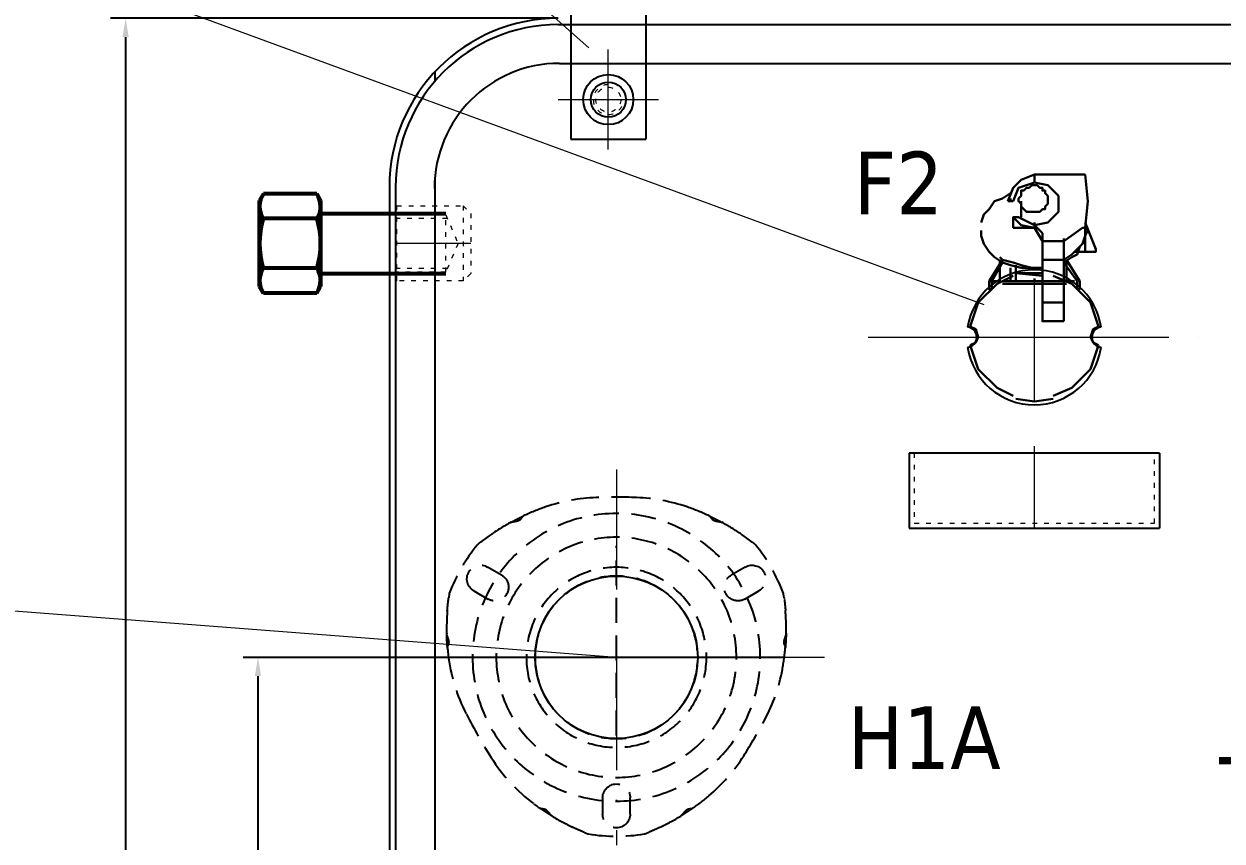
# Model space of a CAD drawing. Header units: millimetres. Extents: x 13152 to 84873, y -6229 to 22177.
# Drawn here: x 29523.4 to 30002.2, y 11356.8 to 11683.4 of the extents above; entities that cross this region are included whole.
import ezdxf

# ---------------------------------------------------------------- set-up
doc = ezdxf.new("R2010")
doc.units = ezdxf.units.MM
doc.header["$LTSCALE"] = 4
for name, pattern in [('ACAD_ISO03W100', [1.18, 0.47, -0.71]), ('ACAD_ISO10W100', [18, 12, -3, 0, -3]), ('DASHED', [0.75, 0.5, -0.25])]:
    doc.linetypes.add(name, pattern=pattern)
doc.layers.add('4虚线层', color=6, linetype='DASHED')
for name, color, linetype, lineweight in [('标注、文本', 3, 'Continuous', 25), ('粗实线', 4, 'Continuous', 53), ('铁心', 3, 'Continuous', 0)]:
    doc.layers.add(name, color=color, linetype=linetype, lineweight=lineweight)
doc.styles.add('Tahoma$001', font='tahoma.ttf', dxfattribs={"height": 2.159784})
doc.styles.add('TH_GBDIM', font='romans.shx', dxfattribs={"width": 0.8, "bigfont": 'gbcbig.shx'})
doc.dimstyles.new('TH_GBDIM1', dxfattribs={"dimscale": 3, "dimtxt": 3.5, "dimasz": 2.5, "dimexe": 2, "dimexo": 0, "dimgap": 1.5, "dimtad": 1, "dimdec": 1, "dimzin": 0, "dimdsep": 46, "dimtxsty": 'TH_GBDIM', "dimcen": 2.5, "dimclrd": 3, "dimclre": 256, "dimclrt": 2, "dimadec": 0, "dimazin": 0, "dimtfac": 0.714286, "dimtdec": 1, "dimtmove": 0, "dimatfit": 3, "dimfxl": 1, "dimtzin": 0, "dimlwd": -1, "dimlwe": -1, "dimarcsym": 0})

# ---------------------------------------------------------------- blocks, each defined once
blk = doc.blocks.new('*D208')
at = {"layer": 'Defpoints', "color": 0, "transparency": 16777216}
for p in [(29736.94, 11685.67), (29564.02, 10822.67), (29694.44, 10822.67)]:
    blk.add_point(p, dxfattribs=at)
at = {"layer": '标注、文本', "transparency": 16777216}
for p, q in [((29736.94, 11685.67), (29558.02, 11685.67)), ((29694.44, 10822.67), (29558.02, 10822.67))]:
    blk.add_line(p, q, dxfattribs=at)
at = {"layer": '标注、文本', "color": 3, "transparency": 16777216}
blk.add_line((29564.02, 11678.17), (29564.02, 10830.17), dxfattribs=at)
for points in [[(29562.77, 11678.17), (29565.27, 11678.17), (29564.02, 11685.67)], [(29562.77, 10830.17), (29565.27, 10830.17), (29564.02, 10822.67)]]:
    blk.add_solid(points, dxfattribs=at)
at = {"layer": '标注、文本', "color": 2, "transparency": 16777216, "insert": (29554.27, 11254.17), "char_height": 10.5, "attachment_point": 5, "rotation": 90, "style": 'TH_GBDIM'}
blk.add_mtext('863.0', dxfattribs=at)
blk = doc.blocks.new('A$C03F92070')
at = {"layer": '4虚线层', "ltscale": 5}
for p, q in [((67.85, 40.24), (67.85, 116.01)), ((16.36, 107.57), (21.99, 104.32)), ((113.71, 104.32), (119.34, 107.57)), ((16.49, 94.79), (10.86, 98.04)), ((124.84, 98.04), (119.21, 94.79)), ((23.33, 71.49), (112.37, 71.49)), ((62.35, 8.86), (62.35, 15.36)), ((73.35, 15.36), (73.35, 8.86))]:
    blk.add_line(p, q, dxfattribs=at)
for radius in [57.5, 48, 36, 32.5]:
    blk.add_circle((67.85, 71.49), radius, dxfattribs=at)
at = {"layer": '4虚线层', "ltscale": 5, "extrusion": (0, 0, -1)}
for centre, radius, start, end in [((-62.34, 65.41), 70, 71.0219, 87.9453), ((-67.85, -88.03), 223.54, 87.9453, 92.0547), ((-73.35, 65.41), 70, 92.0547, 108.9781), ((-68.85, 46.49), 90, 64.9245, 71.0219), ((-66.85, 46.49), 90, 108.9781, 115.0755), ((-68.85, 46.49), 90, 55.4521, 61.3818), ((-66.85, 46.49), 90, 118.6182, 124.5479), ((-67.85, 71.49), 71.5, 20.9645, 39.0355), ((-68.85, 46.49), 90, 51.0831, 52.2343), ((-66.85, 46.49), 90, 127.7657, 128.9169), ((-67.85, 71.49), 71.5, 140.9645, 159.0355), ((-90, 83.12), 90, 7.7657, 8.9169), ((-45.7, 83.12), 90, 171.0831, 172.2343), ((-90, 83.12), 90, 358.6182, 4.5479), ((-45.7, 83.12), 90, 175.4521, 181.3818), ((-90, 83.12), 90, 349.4672, 355.0755), ((-65.57, 80.82), 70, 186.6023, 207.2178), ((-45.7, 83.12), 90, 184.9245, 186.6023), ((-70.33, 79.46), 70, 331.9245, 349.4672), ((70.97, 151.05), 223.54, 207.2178, 212.3568), ((-205.81, 151.73), 223.54, 327.6503, 331.9245), ((-76.09, 69.57), 70, 310.1708, 327.6503), ((-58.73, 68.87), 70, 212.3568, 233.0262), ((-89, 84.85), 90, 304.9245, 310.1708), ((-46.7, 84.85), 90, 233.0262, 235.0755), ((-89, 84.85), 90, 295.4521, 301.3818), ((-46.7, 84.85), 90, 238.6182, 244.5479), ((-89, 84.85), 90, 291.0831, 292.2343), ((-67.85, 71.49), 71.5, 260.9645, 279.0355), ((-46.7, 84.85), 90, 247.7657, 248.9169)]:
    blk.add_arc(centre, radius, start, end, dxfattribs=at)
at = {"layer": '4虚线层', "ltscale": 5}
for centre, start, end in [((13.61, 102.81), 60, 240), ((122.09, 102.81), 300, 120), ((19.24, 99.56), 240, 60), ((116.46, 99.56), 120, 300), ((67.85, 15.36), 0, 180), ((67.85, 8.86), 180, 0)]:
    blk.add_arc(centre, 5.5, start, end, dxfattribs=at)
for points, knots in [([(30.89, 128.1), (30.89, 128.1), (30.88, 128.1), (30.83, 128.07), (30.76, 128.04), (30.57, 127.95), (30.45, 127.89), (30.18, 127.77), (30.03, 127.69), (29.7, 127.53), (29.52, 127.45), (29.16, 127.27), (28.96, 127.17), (28.58, 126.98), (28.39, 126.89), (27.99, 126.69), (27.8, 126.59), (27.42, 126.39), (27.24, 126.3), (26.87, 126.11), (26.7, 126.02), (26.39, 125.85), (26.24, 125.77), (25.98, 125.63), (25.87, 125.57), (25.69, 125.47), (25.63, 125.44), (25.58, 125.41), (25.57, 125.4), (25.57, 125.4), (25.57, 125.4), (25.57, 125.4)], [0, 0, 0, 0, 0.043819, 0.043819, 0.119878, 0.119878, 0.195937, 0.195937, 0.271996, 0.271996, 0.348055, 0.348055, 0.424114, 0.424114, 0.500173, 0.500173, 0.576231, 0.576231, 0.65229, 0.65229, 0.728349, 0.728349, 0.804408, 0.804408, 0.880467, 0.880467, 0.956526, 0.956526, 0.994556, 0.994556, 1, 1, 1, 1]), ([(30.71, 128.01), (30.65, 127.99), (30.59, 127.94), (30.48, 127.84), (30.42, 127.77), (30.3, 127.62), (30.24, 127.54), (30.11, 127.35), (30.04, 127.25), (29.89, 127.05), (29.81, 126.95), (29.62, 126.74), (29.51, 126.65), (29.29, 126.47), (29.16, 126.4), (28.9, 126.26), (28.77, 126.2), (28.36, 126.06), (28.08, 125.99), (27.53, 125.87), (27.26, 125.83), (26.87, 125.76), (26.75, 125.74), (26.5, 125.7), (26.38, 125.67), (26.05, 125.61), (25.85, 125.56), (25.74, 125.5)], [0, 0, 0, 0, 0.0625, 0.0625, 0.125, 0.125, 0.1875, 0.1875, 0.25, 0.25, 0.3125, 0.3125, 0.375, 0.375, 0.4375, 0.4375, 0.5, 0.5, 0.625, 0.625, 0.75, 0.75, 0.8125, 0.8125, 0.875, 0.875, 1, 1, 1, 1]), ([(110.13, 125.4), (110.13, 125.4), (110.13, 125.4), (110.13, 125.4), (110.12, 125.41), (110.07, 125.44), (110.01, 125.47), (109.83, 125.57), (109.72, 125.63), (109.46, 125.77), (109.31, 125.85), (108.99, 126.02), (108.81, 126.11), (108.45, 126.3), (108.26, 126.4), (107.88, 126.6), (107.68, 126.7), (107.29, 126.9), (107.1, 127), (106.72, 127.18), (106.53, 127.28), (106.16, 127.46), (105.99, 127.54), (105.66, 127.7), (105.51, 127.77), (105.24, 127.9), (105.12, 127.95), (104.94, 128.04), (104.87, 128.07), (104.82, 128.09), (104.81, 128.1), (104.8, 128.1), (104.8, 128.1), (104.8, 128.1)], [0, 0, 0, 0, 0.005743, 0.005743, 0.043766, 0.043766, 0.119813, 0.119813, 0.195859, 0.195859, 0.271906, 0.271906, 0.347952, 0.347952, 0.423999, 0.423999, 0.500046, 0.500046, 0.576092, 0.576092, 0.652139, 0.652139, 0.728185, 0.728185, 0.804232, 0.804232, 0.880279, 0.880279, 0.956325, 0.956325, 0.994349, 0.994349, 1, 1, 1, 1]), ([(109.96, 125.5), (109.9, 125.53), (109.83, 125.55), (109.65, 125.6), (109.54, 125.63), (109.21, 125.7), (108.96, 125.74), (108.44, 125.83), (108.17, 125.87), (107.63, 125.99), (107.34, 126.06), (106.94, 126.2), (106.8, 126.26), (106.54, 126.39), (106.42, 126.47), (106.19, 126.64), (106.08, 126.74), (105.9, 126.94), (105.81, 127.05), (105.66, 127.25), (105.59, 127.35), (105.46, 127.53), (105.39, 127.62), (105.28, 127.77), (105.22, 127.84), (105.11, 127.94), (105.05, 127.99), (104.99, 128.01)], [0, 0, 0, 0, 0.0625, 0.0625, 0.125, 0.125, 0.25, 0.25, 0.375, 0.375, 0.5, 0.5, 0.5625, 0.5625, 0.625, 0.625, 0.6875, 0.6875, 0.75, 0.75, 0.8125, 0.8125, 0.875, 0.875, 0.9375, 0.9375, 1, 1, 1, 1]), ([(17.82, 120.63), (17.81, 120.62), (17.74, 120.57), (17.58, 120.46), (17.28, 120.26), (16.94, 120.02), (16.6, 119.78), (16.29, 119.55), (16.01, 119.35), (15.83, 119.22), (15.74, 119.15)], [0, 0, 0, 0, 0.026865, 0.187364, 0.351072, 0.511786, 0.674931, 0.783277, 0.891149, 1, 1, 1, 1]), ([(119.96, 119.15), (119.92, 119.19), (119.82, 119.25), (119.69, 119.35), (119.55, 119.45), (119.41, 119.55), (119.28, 119.65), (119.06, 119.81), (118.76, 120.02), (118.42, 120.26), (118.12, 120.46), (117.96, 120.57), (117.89, 120.62), (117.88, 120.63)], [0, 0, 0, 0, 0.05466, 0.108896, 0.162888, 0.216817, 0.270864, 0.325211, 0.488741, 0.649833, 0.813717, 0.974388, 1, 1, 1, 1]), ([(13.95, 117.81), (13.92, 117.79), (13.88, 117.76), (13.82, 117.71), (13.77, 117.67), (13.74, 117.65), (13.73, 117.64)], [0, 0, 0, 0, 0.272943, 0.542517, 0.809704, 1, 1, 1, 1]), ([(14.22, 118.02), (14.2, 118), (14.15, 117.96), (14.08, 117.91), (14.01, 117.86), (13.97, 117.82), (13.95, 117.81)], [0, 0, 0, 0, 0.251777, 0.501943, 0.751136, 1, 1, 1, 1]), ([(14.55, 118.27), (14.52, 118.25), (14.46, 118.2), (14.38, 118.14), (14.3, 118.08), (14.25, 118.04), (14.22, 118.02)], [0, 0, 0, 0, 0.251749, 0.501948, 0.751171, 1, 1, 1, 1]), ([(15.74, 119.15), (15.69, 119.12), (15.59, 119.05), (15.45, 118.94), (15.32, 118.84), (15.18, 118.74), (15.05, 118.65), (14.92, 118.55), (14.8, 118.45), (14.67, 118.36), (14.59, 118.3), (14.55, 118.27)], [0, 0, 0, 0, 0.114473, 0.22719, 0.338528, 0.448878, 0.558641, 0.668227, 0.778044, 0.888502, 1, 1, 1, 1]), ([(121.15, 118.27), (121.11, 118.3), (121.03, 118.36), (120.9, 118.45), (120.78, 118.55), (120.65, 118.65), (120.52, 118.74), (120.38, 118.84), (120.25, 118.94), (120.1, 119.05), (120.01, 119.12), (119.96, 119.15)], [0, 0, 0, 0, 0.111498, 0.221956, 0.331773, 0.441359, 0.551122, 0.661472, 0.77281, 0.885527, 1, 1, 1, 1]), ([(121.48, 118.02), (121.45, 118.04), (121.4, 118.08), (121.32, 118.14), (121.23, 118.2), (121.18, 118.25), (121.15, 118.27)], [0, 0, 0, 0, 0.248829, 0.498052, 0.748251, 1, 1, 1, 1]), ([(121.75, 117.81), (121.73, 117.82), (121.69, 117.86), (121.62, 117.91), (121.55, 117.96), (121.5, 118), (121.48, 118.02)], [0, 0, 0, 0, 0.248864, 0.498057, 0.748223, 1, 1, 1, 1]), ([(121.97, 117.64), (121.96, 117.65), (121.93, 117.67), (121.88, 117.71), (121.82, 117.76), (121.78, 117.79), (121.75, 117.81)], [0, 0, 0, 0, 0.190293, 0.457482, 0.727057, 1, 1, 1, 1]), ([(0.52, 92.79), (0.51, 92.73), (0.5, 92.62), (0.48, 92.45), (0.46, 92.28), (0.45, 92.11), (0.43, 91.95), (0.4, 91.68), (0.37, 91.32), (0.33, 90.9), (0.3, 90.54), (0.29, 90.34), (0.28, 90.26), (0.28, 90.25)], [0, 0, 0, 0, 0.05466, 0.108897, 0.162889, 0.216817, 0.270864, 0.325211, 0.488741, 0.649833, 0.813717, 0.974388, 1, 1, 1, 1]), ([(0.69, 94.25), (0.68, 94.21), (0.67, 94.11), (0.65, 93.95), (0.63, 93.8), (0.61, 93.64), (0.59, 93.47), (0.57, 93.31), (0.55, 93.14), (0.53, 92.96), (0.52, 92.85), (0.52, 92.79)], [0, 0, 0, 0, 0.111498, 0.221956, 0.331773, 0.441359, 0.551122, 0.661472, 0.77281, 0.885527, 1, 1, 1, 1]), ([(0.74, 94.67), (0.73, 94.63), (0.73, 94.57), (0.71, 94.47), (0.7, 94.36), (0.69, 94.29), (0.69, 94.25)], [0, 0, 0, 0, 0.248829, 0.498052, 0.748251, 1, 1, 1, 1]), ([(0.82, 95.29), (0.82, 95.27), (0.81, 95.24), (0.81, 95.17), (0.8, 95.1), (0.79, 95.04), (0.78, 95.01)], [0, 0, 0, 0, 0.190297, 0.457484, 0.727058, 1, 1, 1, 1]), ([(134.92, 95.01), (134.91, 95.04), (134.9, 95.1), (134.89, 95.17), (134.89, 95.24), (134.88, 95.27), (134.88, 95.29)], [0, 0, 0, 0, 0.272943, 0.542517, 0.809704, 1, 1, 1, 1]), ([(134.96, 94.67), (134.96, 94.7), (134.95, 94.76), (134.94, 94.85), (134.93, 94.93), (134.92, 94.98), (134.92, 95.01)], [0, 0, 0, 0, 0.251777, 0.501943, 0.751136, 1, 1, 1, 1]), ([(135.01, 94.25), (135.01, 94.29), (135, 94.36), (134.99, 94.47), (134.97, 94.57), (134.96, 94.63), (134.96, 94.67)], [0, 0, 0, 0, 0.251749, 0.501948, 0.751171, 1, 1, 1, 1]), ([(135.18, 92.79), (135.18, 92.85), (135.16, 92.96), (135.15, 93.14), (135.13, 93.31), (135.11, 93.47), (135.09, 93.64), (135.07, 93.8), (135.05, 93.95), (135.03, 94.11), (135.02, 94.21), (135.01, 94.25)], [0, 0, 0, 0, 0.114473, 0.22719, 0.338528, 0.448878, 0.558641, 0.668227, 0.778044, 0.888502, 1, 1, 1, 1]), ([(135.42, 90.25), (135.42, 90.26), (135.41, 90.34), (135.4, 90.54), (135.37, 90.9), (135.33, 91.31), (135.29, 91.73), (135.25, 92.11), (135.22, 92.45), (135.2, 92.67), (135.18, 92.79)], [0, 0, 0, 0, 0.026865, 0.187364, 0.351073, 0.511786, 0.674931, 0.783277, 0.891149, 1, 1, 1, 1]), ([(0.02, 81.15), (0.02, 81.15), (0.02, 81.15), (0.02, 81.15), (0.02, 81.14), (0.02, 81.08), (0.02, 81.01), (0.02, 80.81), (0.03, 80.68), (0.04, 80.38), (0.04, 80.21), (0.05, 79.85), (0.06, 79.65), (0.08, 79.24), (0.09, 79.03), (0.11, 78.6), (0.12, 78.38), (0.14, 77.94), (0.16, 77.72), (0.18, 77.3), (0.2, 77.09), (0.23, 76.68), (0.24, 76.49), (0.27, 76.13), (0.28, 75.96), (0.3, 75.67), (0.32, 75.54), (0.33, 75.33), (0.34, 75.26), (0.34, 75.2), (0.35, 75.19), (0.35, 75.19), (0.35, 75.19), (0.35, 75.19)], [0, 0, 0, 0, 0.005743, 0.005743, 0.043766, 0.043766, 0.119813, 0.119813, 0.195859, 0.195859, 0.271906, 0.271906, 0.347952, 0.347952, 0.423999, 0.423999, 0.500046, 0.500046, 0.576092, 0.576092, 0.652139, 0.652139, 0.728185, 0.728185, 0.804232, 0.804232, 0.880279, 0.880279, 0.956325, 0.956325, 0.994349, 0.994349, 1, 1, 1, 1]), ([(0.02, 80.95), (0.02, 80.89), (0.04, 80.81), (0.08, 80.63), (0.12, 80.53), (0.22, 80.21), (0.31, 79.97), (0.5, 79.47), (0.59, 79.22), (0.76, 78.69), (0.85, 78.41), (0.92, 77.98), (0.94, 77.84), (0.96, 77.55), (0.95, 77.4), (0.91, 77.12), (0.88, 76.97), (0.8, 76.71), (0.75, 76.59), (0.65, 76.35), (0.6, 76.24), (0.51, 76.03), (0.47, 75.94), (0.39, 75.76), (0.37, 75.68), (0.33, 75.53), (0.32, 75.46), (0.33, 75.4)], [0, 0, 0, 0, 0.0625, 0.0625, 0.125, 0.125, 0.25, 0.25, 0.375, 0.375, 0.5, 0.5, 0.5625, 0.5625, 0.625, 0.625, 0.6875, 0.6875, 0.75, 0.75, 0.8125, 0.8125, 0.875, 0.875, 0.9375, 0.9375, 1, 1, 1, 1]), ([(135.37, 75.4), (135.38, 75.46), (135.37, 75.53), (135.33, 75.68), (135.31, 75.76), (135.23, 75.94), (135.19, 76.03), (135.1, 76.24), (135.04, 76.35), (134.95, 76.58), (134.9, 76.71), (134.82, 76.97), (134.79, 77.11), (134.75, 77.4), (134.74, 77.54), (134.76, 77.83), (134.78, 77.98), (134.85, 78.4), (134.93, 78.68), (135.11, 79.21), (135.2, 79.47), (135.34, 79.84), (135.38, 79.96), (135.47, 80.2), (135.51, 80.31), (135.62, 80.63), (135.68, 80.83), (135.68, 80.95)], [0, 0, 0, 0, 0.0625, 0.0625, 0.125, 0.125, 0.1875, 0.1875, 0.25, 0.25, 0.3125, 0.3125, 0.375, 0.375, 0.4375, 0.4375, 0.5, 0.5, 0.625, 0.625, 0.75, 0.75, 0.8125, 0.8125, 0.875, 0.875, 1, 1, 1, 1]), ([(135.35, 75.19), (135.35, 75.19), (135.35, 75.2), (135.36, 75.26), (135.37, 75.34), (135.38, 75.54), (135.4, 75.67), (135.42, 75.97), (135.43, 76.14), (135.46, 76.51), (135.48, 76.7), (135.5, 77.11), (135.52, 77.32), (135.54, 77.75), (135.56, 77.97), (135.58, 78.41), (135.59, 78.62), (135.61, 79.05), (135.62, 79.26), (135.64, 79.67), (135.65, 79.86), (135.66, 80.22), (135.66, 80.39), (135.67, 80.68), (135.67, 80.81), (135.68, 81.01), (135.68, 81.08), (135.68, 81.14), (135.68, 81.15), (135.68, 81.15), (135.68, 81.15), (135.68, 81.15)], [0, 0, 0, 0, 0.043819, 0.043819, 0.119878, 0.119878, 0.195937, 0.195937, 0.271996, 0.271996, 0.348055, 0.348055, 0.424114, 0.424114, 0.500173, 0.500173, 0.576232, 0.576232, 0.65229, 0.65229, 0.728349, 0.728349, 0.804408, 0.804408, 0.880467, 0.880467, 0.956526, 0.956526, 0.994556, 0.994556, 1, 1, 1, 1]), ([(37.3, 11.18), (37.3, 11.18), (37.31, 11.17), (37.36, 11.14), (37.42, 11.09), (37.59, 10.98), (37.7, 10.9), (37.95, 10.73), (38.09, 10.63), (38.39, 10.43), (38.55, 10.32), (38.89, 10.09), (39.07, 9.97), (39.42, 9.73), (39.61, 9.61), (39.98, 9.37), (40.16, 9.26), (40.51, 9.03), (40.69, 8.91), (41.04, 8.69), (41.2, 8.59), (41.51, 8.4), (41.65, 8.31), (41.9, 8.16), (42.01, 8.09), (42.18, 7.99), (42.24, 7.95), (42.29, 7.92), (42.3, 7.91), (42.3, 7.91), (42.3, 7.91), (42.3, 7.91)], [0, 0, 0, 0, 0.043819, 0.043819, 0.119878, 0.119878, 0.195937, 0.195937, 0.271996, 0.271996, 0.348055, 0.348055, 0.424114, 0.424114, 0.500173, 0.500173, 0.576231, 0.576231, 0.65229, 0.65229, 0.728349, 0.728349, 0.804408, 0.804408, 0.880467, 0.880467, 0.956526, 0.956526, 0.994556, 0.994556, 1, 1, 1, 1]), ([(37.47, 11.06), (37.52, 11.02), (37.59, 11), (37.73, 10.95), (37.82, 10.93), (38.01, 10.91), (38.11, 10.9), (38.34, 10.88), (38.46, 10.87), (38.71, 10.83), (38.85, 10.81), (39.11, 10.75), (39.25, 10.71), (39.52, 10.6), (39.64, 10.53), (39.89, 10.37), (40.01, 10.29), (40.34, 10.01), (40.54, 9.8), (40.91, 9.38), (41.09, 9.17), (41.34, 8.87), (41.42, 8.77), (41.58, 8.58), (41.66, 8.48), (41.88, 8.23), (42.02, 8.08), (42.13, 8.02)], [0, 0, 0, 0, 0.0625, 0.0625, 0.125, 0.125, 0.1875, 0.1875, 0.25, 0.25, 0.3125, 0.3125, 0.375, 0.375, 0.4375, 0.4375, 0.5, 0.5, 0.625, 0.625, 0.75, 0.75, 0.8125, 0.8125, 0.875, 0.875, 1, 1, 1, 1]), ([(93.4, 7.91), (93.4, 7.91), (93.4, 7.91), (93.4, 7.91), (93.41, 7.92), (93.46, 7.95), (93.52, 7.99), (93.69, 8.09), (93.8, 8.16), (94.06, 8.32), (94.2, 8.4), (94.51, 8.6), (94.68, 8.7), (95.02, 8.92), (95.2, 9.04), (95.56, 9.27), (95.75, 9.39), (96.12, 9.63), (96.3, 9.75), (96.65, 9.98), (96.83, 10.1), (97.16, 10.33), (97.32, 10.43), (97.62, 10.64), (97.76, 10.73), (98.01, 10.9), (98.11, 10.98), (98.28, 11.1), (98.34, 11.14), (98.39, 11.17), (98.4, 11.18), (98.4, 11.18), (98.4, 11.18), (98.4, 11.18)], [0, 0, 0, 0, 0.005743, 0.005743, 0.043766, 0.043766, 0.119813, 0.119813, 0.195859, 0.195859, 0.271906, 0.271906, 0.347952, 0.347952, 0.423999, 0.423999, 0.500046, 0.500046, 0.576092, 0.576092, 0.652139, 0.652139, 0.728185, 0.728185, 0.804232, 0.804232, 0.880279, 0.880279, 0.956325, 0.956325, 0.994349, 0.994349, 1, 1, 1, 1]), ([(93.57, 8.02), (93.62, 8.05), (93.68, 8.1), (93.82, 8.23), (93.89, 8.31), (94.11, 8.56), (94.27, 8.76), (94.61, 9.17), (94.79, 9.38), (95.16, 9.79), (95.36, 10), (95.69, 10.28), (95.8, 10.37), (96.05, 10.53), (96.18, 10.6), (96.44, 10.71), (96.58, 10.75), (96.85, 10.81), (96.98, 10.83), (97.24, 10.87), (97.36, 10.88), (97.58, 10.9), (97.69, 10.91), (97.88, 10.93), (97.96, 10.95), (98.11, 11), (98.18, 11.02), (98.23, 11.06)], [0, 0, 0, 0, 0.0625, 0.0625, 0.125, 0.125, 0.25, 0.25, 0.375, 0.375, 0.5, 0.5, 0.5625, 0.5625, 0.625, 0.625, 0.6875, 0.6875, 0.75, 0.75, 0.8125, 0.8125, 0.875, 0.875, 0.9375, 0.9375, 1, 1, 1, 1]), ([(50.31, 3.59), (50.32, 3.59), (50.4, 3.55), (50.57, 3.46), (50.9, 3.31), (51.28, 3.14), (51.66, 2.96), (52.01, 2.8), (52.32, 2.67), (52.52, 2.57), (52.63, 2.53)], [0, 0, 0, 0, 0.026866, 0.187364, 0.351073, 0.511786, 0.674931, 0.783277, 0.891149, 1, 1, 1, 1]), ([(52.63, 2.53), (52.68, 2.5), (52.79, 2.46), (52.95, 2.39), (53.11, 2.32), (53.26, 2.25), (53.41, 2.19), (53.56, 2.12), (53.7, 2.06), (53.85, 2), (53.94, 1.96), (53.98, 1.94)], [0, 0, 0, 0, 0.114473, 0.22719, 0.338528, 0.448878, 0.558641, 0.668227, 0.778044, 0.888502, 1, 1, 1, 1]), ([(53.98, 1.94), (54.02, 1.93), (54.09, 1.9), (54.18, 1.86), (54.28, 1.82), (54.34, 1.79), (54.37, 1.78)], [0, 0, 0, 0, 0.251749, 0.501948, 0.751171, 1, 1, 1, 1]), ([(54.37, 1.78), (54.4, 1.77), (54.45, 1.74), (54.54, 1.71), (54.61, 1.68), (54.66, 1.66), (54.69, 1.65)], [0, 0, 0, 0, 0.251777, 0.501943, 0.751136, 1, 1, 1, 1]), ([(54.69, 1.65), (54.71, 1.64), (54.77, 1.61), (54.84, 1.58), (54.9, 1.56), (54.93, 1.55), (54.94, 1.54)], [0, 0, 0, 0, 0.272943, 0.542518, 0.809705, 1, 1, 1, 1]), ([(80.76, 1.54), (80.77, 1.55), (80.8, 1.56), (80.86, 1.58), (80.93, 1.61), (80.99, 1.64), (81.01, 1.65)], [0, 0, 0, 0, 0.190295, 0.457482, 0.727057, 1, 1, 1, 1]), ([(81.01, 1.65), (81.04, 1.66), (81.08, 1.68), (81.16, 1.71), (81.25, 1.74), (81.3, 1.77), (81.33, 1.78)], [0, 0, 0, 0, 0.248864, 0.498057, 0.748223, 1, 1, 1, 1]), ([(81.33, 1.78), (81.36, 1.79), (81.42, 1.82), (81.52, 1.86), (81.61, 1.9), (81.68, 1.93), (81.72, 1.94)], [0, 0, 0, 0, 0.248829, 0.498052, 0.748251, 1, 1, 1, 1]), ([(81.72, 1.94), (81.76, 1.96), (81.85, 2), (82, 2.06), (82.14, 2.12), (82.29, 2.19), (82.44, 2.25), (82.59, 2.32), (82.75, 2.39), (82.91, 2.46), (83.02, 2.5), (83.07, 2.53)], [0, 0, 0, 0, 0.111498, 0.221956, 0.331773, 0.441359, 0.551122, 0.661472, 0.77281, 0.885527, 1, 1, 1, 1]), ([(83.07, 2.53), (83.12, 2.55), (83.23, 2.6), (83.38, 2.67), (83.54, 2.73), (83.69, 2.8), (83.84, 2.87), (84.09, 2.98), (84.42, 3.14), (84.8, 3.31), (85.13, 3.46), (85.3, 3.55), (85.38, 3.58), (85.39, 3.59)], [0, 0, 0, 0, 0.05466, 0.108897, 0.162889, 0.216817, 0.270864, 0.325211, 0.488741, 0.649834, 0.813718, 0.974389, 1, 1, 1, 1])]:
    blk.add_open_spline(points, degree=3, knots=knots, dxfattribs=at)
blk.add_open_spline([(0.82, 95.28), (0.81, 95.2), (0.82, 95.09), (0.84, 94.95)], degree=3, dxfattribs=at)
blk = doc.blocks.new('A$C0AD52951')
at = {"layer": '粗实线'}
h = blk.add_hatch(color=256, dxfattribs=at)
h.dxf.hatch_style = 2
h.paths.add_polyline_path([(2.19, 41.7), (1.1, 41.7), (2.19, 41.7), (3.29, 40.6), (3.29, 39.5), (4.39, 39.5), (4.39, 38.4), (5.49, 38.4), (5.49, 37.31), (6.58, 39.5), (5.49, 39.5), (4.39, 38.4), (4.39, 39.5), (4.39, 40.6), (3.29, 40.6), (3.29, 41.7)])
h = blk.add_hatch(color=256, dxfattribs=at)
h.dxf.hatch_style = 2
h.paths.add_polyline_path([(1.1, 41.7), (1.1, 40.6), (1.1, 39.5), (2.19, 39.5), (2.19, 40.6), (1.1, 40.6), (1.1, 41.7), (2.19, 41.7)])
h = blk.add_hatch(color=256, dxfattribs=at)
h.dxf.hatch_style = 2
h.paths.add_polyline_path([(6.58, 10.97), (7.68, 10.97), (10.97, 13.17), (10.97, 14.26)])
for points in [[(25.24, 64.74), (30.72, 71.32), (37.31, 64.74)], [(35.11, 51.57), (39.5, 57.06), (38.4, 62.54), (34.02, 66.93), (28.53, 66.93), (24.14, 62.54), (23.04, 57.06), (27.43, 51.57)], [(24.14, 62.54), (14.26, 59.25), (6.58, 52.67), (1.1, 43.89), (0, 38.4)], [(62.54, 38.4), (61.45, 43.89), (55.96, 52.67), (48.28, 59.25), (38.4, 62.54)], [(23.04, 59.25), (23.04, 47.18)], [(39.5, 59.25), (39.5, 47.18)], [(27.43, 51.57), (19.75, 48.28), (14.26, 42.79), (13.17, 39.5)], [(27.43, 35.11), (27.43, 51.57), (35.11, 51.57), (35.11, 35.11)], [(49.38, 39.5), (48.28, 42.79), (42.79, 48.28), (35.11, 51.57)], [(27.43, 48.28), (18.65, 43.89), (14.26, 36.21), (14.26, 26.33), (18.65, 18.65), (27.43, 13.17), (35.11, 13.17), (35.11, 4.39), (27.43, 4.39), (27.43, 13.17)], [(35.11, 13.17), (43.89, 18.65), (48.28, 26.33), (48.28, 36.21), (43.89, 43.89), (35.11, 48.28)], [(54.86, 50.47), (50.47, 47.18)], [(54.86, 50.47), (51.57, 50.47), (52.67, 48.28)], [(44.99, 40.6), (43.89, 42.79), (36.21, 47.18), (26.33, 47.18), (18.65, 42.79), (17.56, 40.6)], [(27.43, 40.6), (23.04, 36.21), (20.85, 30.72), (23.04, 25.24), (27.43, 21.95)], [(35.11, 21.95), (39.5, 25.24), (41.7, 30.72), (39.5, 36.21), (35.11, 40.6)], [(27.43, 35.11), (25.24, 30.72), (27.43, 26.33)], [(35.11, 26.33), (37.31, 30.72), (35.11, 35.11)], [(15.36, 24.14), (19.75, 17.56), (28.53, 14.26)], [(35.11, 26.33), (35.11, 13.17), (27.43, 13.17), (27.43, 26.33)], [(34.02, 14.26), (42.79, 17.56), (47.18, 24.14)], [(60.35, 19.75), (60.35, 20.85), (59.25, 23.04), (59.25, 21.95), (59.25, 20.85), (58.16, 20.85), (57.06, 20.85), (55.96, 20.85), (55.96, 21.95), (55.96, 23.04), (55.96, 24.14), (57.06, 24.14)], [(0, 21.95), (2.19, 15.36), (8.78, 7.68), (16.46, 1.1), (23.04, 0)], [(13.17, 23.04), (14.26, 19.75), (19.75, 14.26), (27.43, 10.97)], [(35.11, 10.97), (42.79, 14.26), (48.28, 19.75), (49.38, 23.04)], [(39.5, 0), (46.09, 1.1), (53.77, 7.68), (60.35, 15.36), (62.54, 21.95)], [(34.02, 14.26), (32.92, 15.36), (30.72, 16.46), (29.63, 15.36), (28.53, 14.26)], [(34.02, 14.26), (32.92, 15.36), (30.72, 16.46), (29.63, 15.36), (28.53, 14.26)]]:
    blk.add_lwpolyline(points, dxfattribs=at)
for points in [[(37.31, 59.25), (36.21, 63.64), (30.72, 65.84), (26.33, 63.64), (24.14, 59.25), (26.33, 54.86), (30.72, 52.67), (36.21, 54.86)], [(34.02, 59.25), (34.02, 61.45), (30.72, 62.54), (28.53, 61.45), (27.43, 59.25), (28.53, 57.06), (30.72, 55.96), (34.02, 57.06)], [(9.88, 44.99), (8.78, 47.18), (6.58, 48.28), (4.39, 47.18), (3.29, 44.99), (4.39, 42.79), (6.58, 41.7), (8.78, 42.79)], [(59.25, 44.99), (58.16, 47.18), (55.96, 48.28), (53.77, 47.18), (52.67, 44.99), (53.77, 42.79), (55.96, 41.7), (58.16, 42.79)], [(2.19, 41.7), (1.1, 41.7), (2.19, 41.7), (3.29, 40.6), (3.29, 39.5), (4.39, 39.5), (4.39, 38.4), (5.49, 38.4), (5.49, 37.31), (6.58, 39.5), (5.49, 39.5), (4.39, 38.4), (4.39, 39.5), (4.39, 40.6), (3.29, 40.6), (3.29, 41.7)], [(1.1, 41.7), (1.1, 40.6), (1.1, 39.5), (2.19, 39.5), (2.19, 40.6), (1.1, 40.6), (1.1, 41.7), (2.19, 41.7)], [(35.11, 30.72), (34.02, 34.02), (30.72, 35.11), (28.53, 34.02), (27.43, 30.72), (28.53, 28.53), (30.72, 27.43), (34.02, 28.53)], [(9.88, 16.46), (8.78, 19.75), (6.58, 19.75), (4.39, 19.75), (3.29, 16.46), (4.39, 14.26), (6.58, 13.17), (8.78, 14.26)], [(59.25, 16.46), (58.16, 19.75), (55.96, 19.75), (53.77, 19.75), (52.67, 16.46), (53.77, 14.26), (55.96, 13.17), (58.16, 14.26)], [(6.58, 10.97), (7.68, 10.97), (10.97, 13.17), (10.97, 14.26)], [(7.68, 10.97), (8.78, 10.97)]]:
    blk.add_lwpolyline(points, close=True, dxfattribs=at)
for points in [[(27.43, 48.28), (27.43, 48.28), (19.75, 44.99), (19.75, 44.99)], [(42.79, 44.99), (42.79, 44.99), (35.11, 48.28), (35.11, 48.28)], [(17.56, 47.18), (17.56, 47.18), (19.75, 44.99), (19.75, 44.99)], [(42.79, 44.99), (42.79, 44.99), (43.89, 47.18), (43.89, 47.18)], [(17.56, 41.7), (17.56, 41.7), (13.17, 32.92), (13.17, 32.92)], [(17.56, 41.7), (17.56, 41.7), (15.36, 43.89), (15.36, 43.89)], [(47.18, 43.89), (47.18, 43.89), (44.99, 41.7), (44.99, 41.7)], [(49.38, 32.92), (49.38, 32.92), (44.99, 41.7), (44.99, 41.7)], [(10.97, 32.92), (10.97, 32.92), (13.17, 32.92), (13.17, 32.92)], [(49.38, 32.92), (49.38, 32.92), (51.57, 32.92), (51.57, 32.92)], [(13.17, 29.63), (13.17, 29.63), (10.97, 29.63), (10.97, 29.63)], [(13.17, 29.63), (13.17, 29.63), (17.56, 19.75), (17.56, 19.75)], [(44.99, 19.75), (44.99, 19.75), (49.38, 29.63), (49.38, 29.63)], [(51.57, 29.63), (51.57, 29.63), (49.38, 29.63), (49.38, 29.63)], [(15.36, 17.56), (15.36, 17.56), (17.56, 19.75), (17.56, 19.75)], [(19.75, 17.56), (19.75, 17.56), (17.56, 15.36), (17.56, 15.36)], [(19.75, 17.56), (19.75, 17.56), (27.43, 13.17), (27.43, 13.17)], [(35.11, 13.17), (35.11, 13.17), (42.79, 17.56), (42.79, 17.56)], [(43.89, 15.36), (43.89, 15.36), (42.79, 17.56), (42.79, 17.56)], [(44.99, 19.75), (44.99, 19.75), (47.18, 17.56), (47.18, 17.56)]]:
    blk.add_open_spline(points, degree=3, dxfattribs=at)
blk = doc.blocks.new('A$C104F2B00')
at = {"layer": '标注、文本'}
blk.add_circle((45, 45), 45, dxfattribs=at)
at = {"layer": '标注、文本', "xscale": 1.4175, "yscale": 1.4175, "zscale": 1.4175}
blk.add_blockref('A$C0AD52951', (1.45, 1.45), dxfattribs=at)
at = {"layer": '标注、文本', "style": 'Tahoma$001'}
blk.add_text('TC', height=25, dxfattribs=at).set_placement((25.65, 112.51))
blk = doc.blocks.new('*D305')
at = {"layer": 'Defpoints', "color": 0, "transparency": 16777216}
for p in [(29616.94, 11430.23), (29826.94, 11430.23), (29826.94, 11169.17)]:
    blk.add_point(p, dxfattribs=at)
at = {"layer": '标注、文本', "transparency": 16777216}
for p, q in [((29826.94, 11430.23), (29610.94, 11430.23)), ((29826.94, 11169.17), (29610.94, 11169.17))]:
    blk.add_line(p, q, dxfattribs=at)
at = {"layer": '标注、文本', "color": 3, "transparency": 16777216}
blk.add_line((29616.94, 11176.67), (29616.94, 11422.73), dxfattribs=at)
for points in [[(29615.69, 11422.73), (29618.19, 11422.73), (29616.94, 11430.23)], [(29615.69, 11176.67), (29618.19, 11176.67), (29616.94, 11169.17)]]:
    blk.add_solid(points, dxfattribs=at)
at = {"layer": '标注、文本', "color": 2, "transparency": 16777216, "insert": (29607.19, 11299.7), "char_height": 10.5, "attachment_point": 5, "rotation": 90, "style": 'TH_GBDIM'}
blk.add_mtext('260', dxfattribs=at)

msp = doc.modelspace()

# ---------------------------------------------------------------- linework, layer by layer
at = {"layer": '标注、文本'}
for p, q in [((29741.94, 11716.27), (29741.94, 11637.36)), ((29771.94, 11716.27), (29771.94, 11637.36)), ((29736.94, 11683.17), (30591.94, 11683.17)), ((29737.44, 11667.67), (30591.44, 11667.67)), ((29687.64, 11664.27), (29687.64, 11660.53)), ((29741.94, 11637.36), (29771.94, 11637.36)), ((29687.63, 11622.02), (29687.44, 10826.17)), ((29669.44, 11618.17), (29669.44, 10826.17)), ((29671.94, 11618.17), (29671.94, 10853.17)), ((29877.24, 11511.89), (29877.24, 11481.89)), ((29977.24, 11511.89), (29877.24, 11511.89)), ((29977.24, 11511.89), (29977.24, 11481.89)), ((29877.24, 11481.89), (29977.24, 11481.89))]:
    msp.add_line(p, q, dxfattribs=at)
at = {"layer": '标注、文本', "color": 2, "linetype": 'ACAD_ISO03W100', "lineweight": 18}
for p, q in [((29736.94, 11683.17), (30591.94, 11683.17)), ((29671.94, 11618.17), (29671.94, 10826.17)), ((29672.44, 11610.67), (29671.94, 11610.17)), ((29671.94, 11581.17), (29671.94, 11610.17)), ((29691.94, 11607.17), (29671.94, 11607.17)), ((29672.44, 11610.67), (29698.94, 11610.67)), ((29672.44, 11580.67), (29672.44, 11610.67)), ((29691.94, 11584.17), (29691.94, 11607.17)), ((29691.94, 11607.17), (29696.94, 11595.67)), ((29698.94, 11610.67), (29698.94, 11580.67)), ((29698.94, 11610.67), (29701.94, 11607.67)), ((29701.94, 11607.67), (29701.94, 11583.67)), ((29692.59, 11605.67), (29671.94, 11605.67)), ((29696.94, 11595.67), (29691.94, 11584.17)), ((29692.59, 11585.67), (29671.94, 11585.67)), ((29691.94, 11584.17), (29671.94, 11584.17)), ((29701.94, 11583.67), (29698.94, 11580.67)), ((29671.94, 11581.17), (29672.44, 11580.67)), ((29698.94, 11580.67), (29672.44, 11580.67)), ((29879.24, 11511.89), (29879.24, 11483.89)), ((29975.24, 11483.89), (29975.24, 11511.89)), ((29879.24, 11483.89), (29975.24, 11483.89))]:
    msp.add_line(p, q, dxfattribs=at)
at = {"layer": '标注、文本', "color": 1, "linetype": 'ACAD_ISO10W100', "lineweight": 18}
for p, q in [((29756.94, 11633.17), (29756.94, 11673.17)), ((29736.94, 11653.17), (29776.94, 11653.17)), ((29701.94, 11595.67), (29671.94, 11595.67)), ((29701.94, 11595.67), (29671.94, 11595.67)), ((29927.23, 11532.56), (29927.23, 11583.77)), ((29860.82, 11558.17), (29993.65, 11558.17)), ((29904.83, 11558.17), (29949.64, 11558.17)), ((29927.23, 11481.89), (29927.23, 11514.58)), ((29760.17, 11505.29), (29760.17, 11355.16)), ((29843.36, 11430.23), (29676.98, 11430.23))]:
    msp.add_line(p, q, dxfattribs=at)
at = {"layer": '标注、文本'}
for centre, radius in [((29756.94, 11653.17), 10), ((29756.94, 11653.17), 7), ((29760.17, 11430.23), 32.5)]:
    msp.add_circle(centre, radius, dxfattribs=at)
at = {"layer": '标注、文本', "color": 2, "linetype": 'ACAD_ISO03W100', "lineweight": 18}
msp.add_circle((29756.94, 11653.17), 5, dxfattribs=at)
at = {"layer": '标注、文本'}
for centre, radius, start, end in [((29736.94, 11618.17), 67.5, 90, 180), ((29736.94, 11618.17), 65, 90, 180), ((29737.44, 11617.67), 50, 90, 180), ((29927.23, 11558.17), 27, 8.496, 171.504), ((29900.23, 11558.17), 4, 274.248, 85.752), ((29954.23, 11558.17), 4, 94.248, 265.752), ((29927.23, 11558.17), 27, 188.496, 351.504)]:
    msp.add_arc(centre, radius, start, end, dxfattribs=at)
at = {"layer": '标注、文本', "color": 2, "linetype": 'ACAD_ISO03W100', "lineweight": 18}
for centre, radius, end in [((29736.94, 11618.17), 65, 180), ((29756.94, 11653.17), 6, 0)]:
    msp.add_arc(centre, radius, 90, end, dxfattribs=at)
at = {"layer": '粗实线', "ltscale": 2}
for p, q in [((29619.08, 11615.52), (29617.54, 11612.86)), ((29617.54, 11578.48), (29617.54, 11612.86)), ((29640.4, 11615.52), (29619.08, 11615.52)), ((29640.4, 11615.52), (29641.94, 11612.86)), ((29641.94, 11612.86), (29641.94, 11578.48)), ((29641.94, 11578.48), (29641.94, 11612.86)), ((29641.94, 11607.67), (29641.94, 11583.67)), ((29641.94, 11607.67), (29691.94, 11607.67)), ((29640.4, 11605.59), (29619.08, 11605.59)), ((29640.4, 11585.74), (29619.08, 11585.74)), ((29641.94, 11583.67), (29691.94, 11583.67)), ((29619.08, 11575.82), (29617.54, 11578.48)), ((29640.4, 11575.82), (29641.94, 11578.48)), ((29640.4, 11575.82), (29619.08, 11575.82))]:
    msp.add_line(p, q, dxfattribs=at)
at = {"layer": '粗实线', "lineweight": 30}
for points in [[(29927.23, 11623.24), (29921.9, 11621.11), (29918.7, 11617.91), (29916.57, 11612.57)], [(29927.23, 11623.24), (29927.23, 11620.04)], [(29947.5, 11601.9), (29948.57, 11612.57), (29947.5, 11623.24)], [(29927.23, 11620.04), (29920.83, 11617.91), (29918.7, 11612.57)], [(29927.23, 11602.97), (29932.57, 11604.04), (29936.84, 11608.31), (29936.84, 11614.71), (29932.57, 11618.97), (29927.23, 11620.04)], [(29917.63, 11615.77), (29914.43, 11613.64), (29911.23, 11612.57), (29909.1, 11609.37), (29906.97, 11607.24), (29905.9, 11604.04)], [(29917.63, 11615.77), (29914.43, 11613.64), (29911.23, 11612.57), (29909.1, 11609.37), (29906.97, 11607.24), (29905.9, 11604.04)], [(29917.63, 11613.64), (29917.63, 11612.57)], [(29918.7, 11606.17), (29921.9, 11602.97), (29927.23, 11601.9)], [(29920.83, 11606.17), (29918.7, 11606.17), (29918.7, 11601.9)], [(29930.44, 11596.57), (29930.44, 11599.77), (29927.23, 11602.97)], [(29927.23, 11601.9), (29927.23, 11602.97)], [(29938.97, 11589.1), (29942.17, 11591.24), (29944.3, 11593.37), (29946.44, 11595.5), (29947.5, 11598.7), (29948.57, 11600.84), (29947.5, 11604.04)], [(29938.97, 11589.1), (29942.17, 11591.24), (29944.3, 11593.37), (29946.44, 11595.5), (29947.5, 11598.7), (29948.57, 11600.84), (29947.5, 11604.04)], [(29947.5, 11601.9), (29947.5, 11592.3), (29950.7, 11592.3), (29951.77, 11592.3), (29951.77, 11593.37), (29947.5, 11604.04)], [(29905.9, 11600.84), (29905.9, 11598.7), (29906.97, 11595.5), (29909.1, 11592.3), (29911.23, 11590.17), (29914.43, 11588.04), (29917.63, 11586.97), (29921.9, 11585.9), (29926.17, 11585.9), (29930.44, 11585.9)], [(29905.9, 11600.84), (29905.9, 11598.7), (29906.97, 11595.5), (29909.1, 11592.3), (29911.23, 11590.17), (29914.43, 11588.04), (29917.63, 11586.97), (29921.9, 11585.9), (29926.17, 11585.9), (29930.44, 11585.9)], [(29927.23, 11601.9), (29930.44, 11596.57)], [(29947.5, 11601.9), (29946.44, 11601.9), (29938.97, 11596.57)], [(29938.97, 11588.04), (29942.17, 11590.17), (29944.3, 11591.24), (29945.37, 11594.44), (29947.5, 11596.57), (29947.5, 11598.7), (29948.57, 11600.84)], [(29938.97, 11588.04), (29942.17, 11590.17), (29944.3, 11591.24), (29945.37, 11594.44), (29947.5, 11596.57), (29947.5, 11598.7), (29948.57, 11600.84)], [(29934.7, 11564.57), (29930.44, 11564.57), (29930.44, 11596.57)], [(29938.97, 11564.57), (29938.97, 11596.57), (29930.44, 11596.57)], [(29913.37, 11580.57), (29909.1, 11580.57), (29914.43, 11589.1)], [(29910.17, 11580.57), (29914.43, 11588.04)], [(29913.37, 11590.17), (29914.43, 11589.1), (29918.7, 11588.04), (29921.9, 11586.97), (29926.17, 11585.9), (29930.44, 11585.9)], [(29913.37, 11590.17), (29914.43, 11589.1), (29918.7, 11588.04), (29921.9, 11586.97), (29926.17, 11585.9), (29930.44, 11585.9)], [(29947.5, 11592.3), (29943.24, 11592.3)], [(29918.7, 11582.7), (29912.3, 11579.5), (29904.83, 11572.03), (29901.63, 11562.43)], [(29909.1, 11580.57), (29909.1, 11577.37), (29910.17, 11577.37), (29910.17, 11580.57)], [(29952.84, 11562.43), (29949.64, 11572.03), (29942.17, 11579.5), (29934.7, 11582.7)], [(29945.37, 11580.57), (29945.37, 11577.37), (29944.3, 11577.37), (29944.3, 11580.57)], [(29901.63, 11554.97), (29903.77, 11556.03), (29904.83, 11558.17), (29903.77, 11561.37), (29901.63, 11562.43)], [(29952.84, 11562.43), (29950.7, 11561.37), (29949.64, 11558.17), (29950.7, 11556.03), (29952.84, 11554.97)], [(29901.63, 11554.97), (29904.83, 11545.36), (29912.3, 11537.9), (29918.7, 11534.7)], [(29934.7, 11534.7), (29942.17, 11537.9), (29949.64, 11545.36), (29952.84, 11554.97)], [(29919.77, 11533.63), (29927.23, 11532.56), (29934.7, 11533.63)]]:
    msp.add_lwpolyline(points, dxfattribs=at)
for points in [[(29927.23, 11618.97), (29926.17, 11618.97), (29925.1, 11617.91), (29924.03, 11617.91), (29922.97, 11616.84), (29921.9, 11616.84), (29921.9, 11615.77), (29921.9, 11614.71), (29920.83, 11613.64), (29920.83, 11612.57), (29921.9, 11611.51), (29921.9, 11610.44), (29922.97, 11609.37), (29924.03, 11608.31), (29925.1, 11608.31), (29926.17, 11608.31), (29927.23, 11608.31), (29928.3, 11608.31), (29929.37, 11608.31), (29930.44, 11609.37), (29931.5, 11609.37), (29931.5, 11610.44), (29932.57, 11611.51), (29932.57, 11612.57), (29932.57, 11613.64), (29932.57, 11614.71), (29931.5, 11615.77), (29931.5, 11616.84), (29930.44, 11616.84), (29930.44, 11617.91), (29929.37, 11617.91), (29928.3, 11618.97)], [(29940.04, 11580.57), (29940.04, 11581.64)]]:
    msp.add_lwpolyline(points, close=True, dxfattribs=at)
at = {"layer": '粗实线', "ltscale": 2}
for centre, radius, start, end in [((29626.68, 11610.44), 9.14, 146.2954, 212.0856), ((29632.8, 11610.44), 9.14, 327.4412, 33.7046), ((29653.54, 11595.67), 36, 163.9966, 196.0034), ((29605.94, 11595.67), 36, 343.9966, 16.0034), ((29626.68, 11580.89), 9.14, 147.9144, 213.7046), ((29632.8, 11580.89), 9.14, 326.2954, 32.0856)]:
    msp.add_arc(centre, radius, start, end, dxfattribs=at)
at = {"layer": '粗实线', "lineweight": 30}
for points in [[(29927.23, 11623.24), (29927.23, 11623.24), (29947.5, 11623.24), (29947.5, 11623.24)], [(29916.57, 11612.57), (29916.57, 11612.57), (29918.7, 11612.57), (29918.7, 11612.57)], [(29921.9, 11612.57), (29921.9, 11612.57), (29921.9, 11606.17), (29921.9, 11606.17)], [(29920.83, 11606.17), (29920.83, 11606.17), (29927.23, 11602.97), (29927.23, 11602.97)], [(29927.23, 11604.04), (29927.23, 11604.04), (29927.23, 11602.97), (29927.23, 11602.97)], [(29927.23, 11601.9), (29927.23, 11601.9), (29918.7, 11601.9), (29918.7, 11601.9)], [(29938.97, 11596.57), (29938.97, 11596.57), (29938.97, 11597.64), (29938.97, 11597.64)], [(29913.37, 11580.57), (29913.37, 11580.57), (29913.37, 11589.1), (29913.37, 11589.1)], [(29930.44, 11589.1), (29930.44, 11589.1), (29938.97, 11589.1), (29938.97, 11589.1)], [(29944.3, 11580.57), (29944.3, 11580.57), (29938.97, 11588.04), (29938.97, 11588.04)], [(29940.04, 11580.57), (29940.04, 11580.57), (29940.04, 11589.1), (29940.04, 11589.1)], [(29945.37, 11580.57), (29945.37, 11580.57), (29940.04, 11589.1), (29940.04, 11589.1)], [(29917.63, 11580.57), (29917.63, 11580.57), (29917.63, 11585.9), (29917.63, 11585.9)], [(29919.77, 11580.57), (29919.77, 11580.57), (29919.77, 11586.97), (29919.77, 11586.97)], [(29919.77, 11583.77), (29919.77, 11583.77), (29930.44, 11582.7), (29930.44, 11582.7)], [(29919.77, 11583.77), (29919.77, 11583.77), (29930.44, 11583.77), (29930.44, 11583.77)], [(29914.43, 11580.57), (29914.43, 11580.57), (29927.23, 11580.57), (29927.23, 11580.57)], [(29917.63, 11580.57), (29917.63, 11580.57), (29914.43, 11580.57), (29914.43, 11580.57)], [(29914.43, 11579.5), (29914.43, 11579.5), (29940.04, 11579.5), (29940.04, 11579.5)], [(29926.17, 11580.57), (29926.17, 11580.57), (29943.24, 11580.57), (29943.24, 11580.57)], [(29927.23, 11580.57), (29927.23, 11580.57), (29927.23, 11581.64), (29927.23, 11581.64)], [(29940.04, 11580.57), (29940.04, 11580.57), (29927.23, 11580.57), (29927.23, 11580.57)], [(29930.44, 11572.03), (29930.44, 11572.03), (29938.97, 11572.03), (29938.97, 11572.03)], [(29930.44, 11564.57), (29930.44, 11564.57), (29938.97, 11564.57), (29938.97, 11564.57)]]:
    msp.add_open_spline(points, degree=3, dxfattribs=at)
at = {"layer": '铁心', "lineweight": 13}
for points in [[(29749.17, 11673.86), (29278.89, 12089.94), (29278.89, 12089.94)], [(29907.1, 11571.17), (29305.26, 11792.17), (29305.26, 11792.17)], [(29760.17, 11430.23), (29309.82, 11464.85), (29309.82, 11464.85)]]:
    msp.add_lwpolyline(points, dxfattribs=at)

# ---------------------------------------------------------------- block references
at = {"layer": '标注、文本', "xscale": -1}
msp.add_blockref('A$C03F92070', (29828.02, 11358.74), dxfattribs=at)
at = {"layer": '标注、文本', "lineweight": 13}
msp.add_blockref('A$C104F2B00', (29975.47, 11252.85), dxfattribs=at)

# ---------------------------------------------------------------- texts
at = {"layer": '标注、文本', "lineweight": 13, "style": 'Tahoma$001'}
for s, p in [('F2', (29855.06, 11607.38)), ('H1A', (29852.67, 11385.58))]:
    msp.add_text(s, height=25, dxfattribs=at).set_placement(p)

# ---------------------------------------------------------------- dimensions: what is measured, and where the dimension line sits
at = {"layer": '标注、文本'}
dim = msp.add_linear_dim(base=(29564.02, 10822.67), p1=(29736.94, 11685.67), p2=(29694.44, 10822.67), angle=90, dimstyle='TH_GBDIM1', dxfattribs=at)
dim.commit()
dim.dimension.update_dxf_attribs({"geometry": '*D208', "text_midpoint": (29554.27, 11254.17)})
dim = msp.add_linear_dim(base=(29616.94, 11430.23), p1=(29826.94, 11169.17), p2=(29826.94, 11430.23), angle=90, text='260', dimstyle='TH_GBDIM1', dxfattribs=at)
dim.commit()
dim.dimension.update_dxf_attribs({"geometry": '*D305', "text_midpoint": (29607.19, 11299.7)})

doc.saveas('drawing.dxf')
